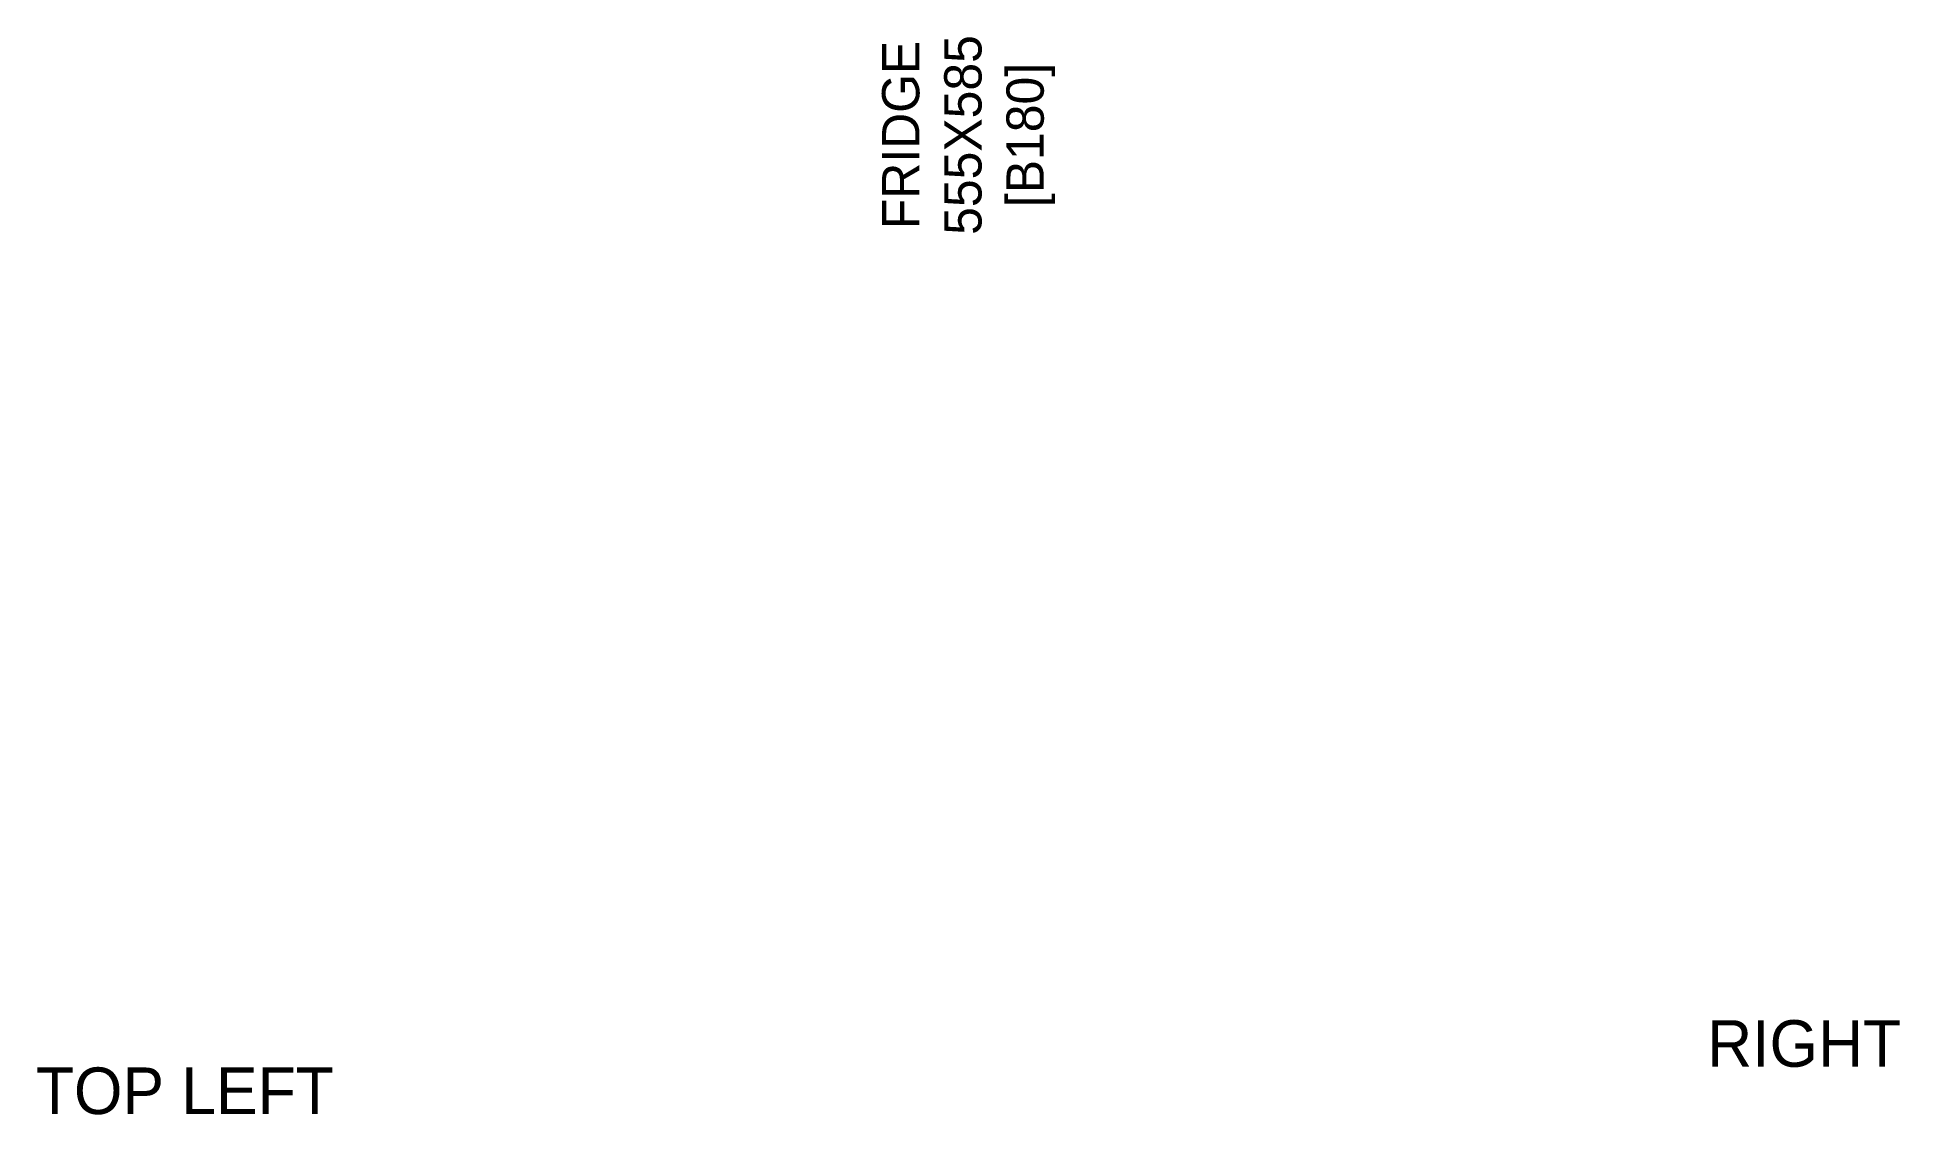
# Model space of a CAD drawing. Header units: metres. Extents: x 0 to 200, y -5 to 110.
import ezdxf

# ---------------------------------------------------------------- set-up
doc = ezdxf.new("R2010")
doc.units = ezdxf.units.M

msp = doc.modelspace()

# ---------------------------------------------------------------- texts
at = {"insert": (100, 100), "char_height": 4, "attachment_point": 5, "rotation": 90}
msp.add_mtext('\\pxqc;FRIDGE\\P555X585\\P[B180]', dxfattribs=at)
at = {"char_height": 5}
for s, insert, attachment_point in [('RIGHT', (200, 0), 9), ('TOP LEFT', (0, 0), 1)]:
    msp.add_mtext(s, dxfattribs=dict(at, insert=insert, attachment_point=attachment_point))

doc.saveas('drawing.dxf')
